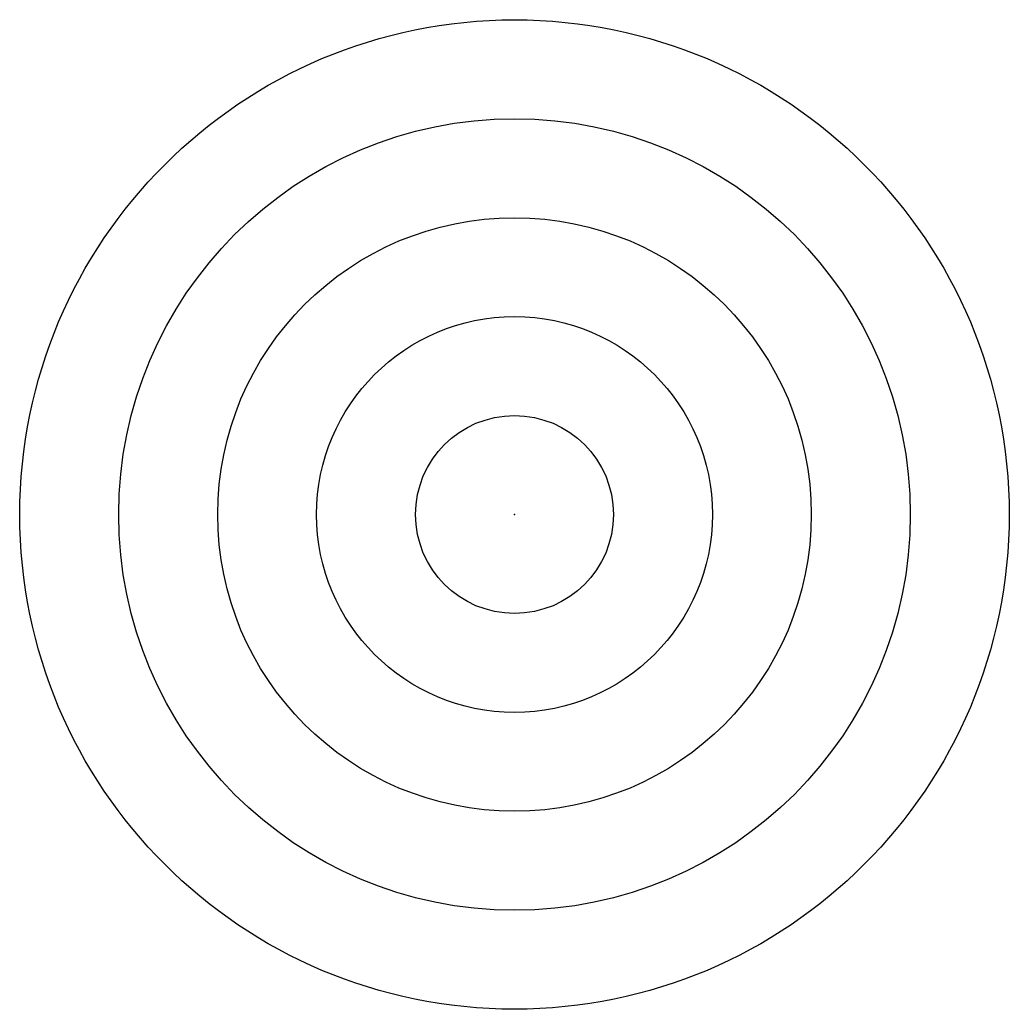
# Model space of a CAD drawing. Header units: inches. Extents: x -2.5 to 2.5, y -2.5 to 2.5.
import ezdxf

# ---------------------------------------------------------------- set-up
doc = ezdxf.new("R2010")
doc.units = ezdxf.units.IN
doc.header["$MEASUREMENT"] = 0
doc.layers.add('Tees', color=7, linetype='Continuous')

msp = doc.modelspace()

# ---------------------------------------------------------------- linework, layer by layer
at = {"layer": 'Tees'}
for radius in [2.5, 2, 1.5, 1, 0.5]:
    msp.add_circle((0, 0), radius, dxfattribs=at)
msp.add_point((0, 0), dxfattribs=at)
msp.add_point((0, 0), dxfattribs=at)

doc.saveas('drawing.dxf')
